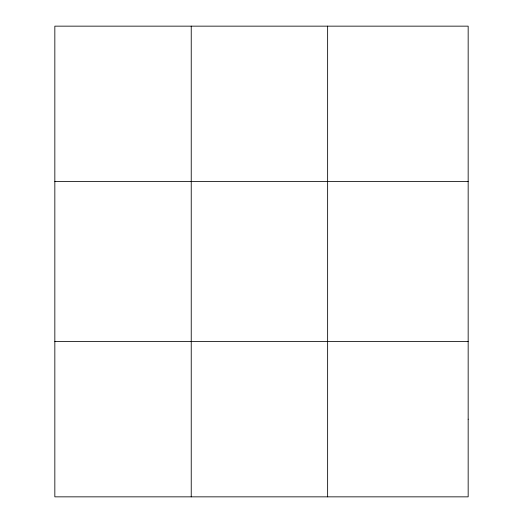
<?xml version="1.0" encoding="UTF-8"?>
<svg xmlns="http://www.w3.org/2000/svg" width="523" height="523" viewBox="0 0 523 523"><rect width="100%" height="100%" fill="white"/><g stroke="black" fill="none" stroke-linecap="round" stroke-linejoin="round"><path stroke-width="0.78" d="M191.235 26.15L191.235 496.85M327.633 26.15L327.633 496.85M54.837 181.481L468.163 181.481M54.837 341.519L468.163 341.519M468.163 419.185L468.163 496.85L54.837 496.85L54.837 26.15L468.163 26.15L468.163 419.185"/></g></svg>
